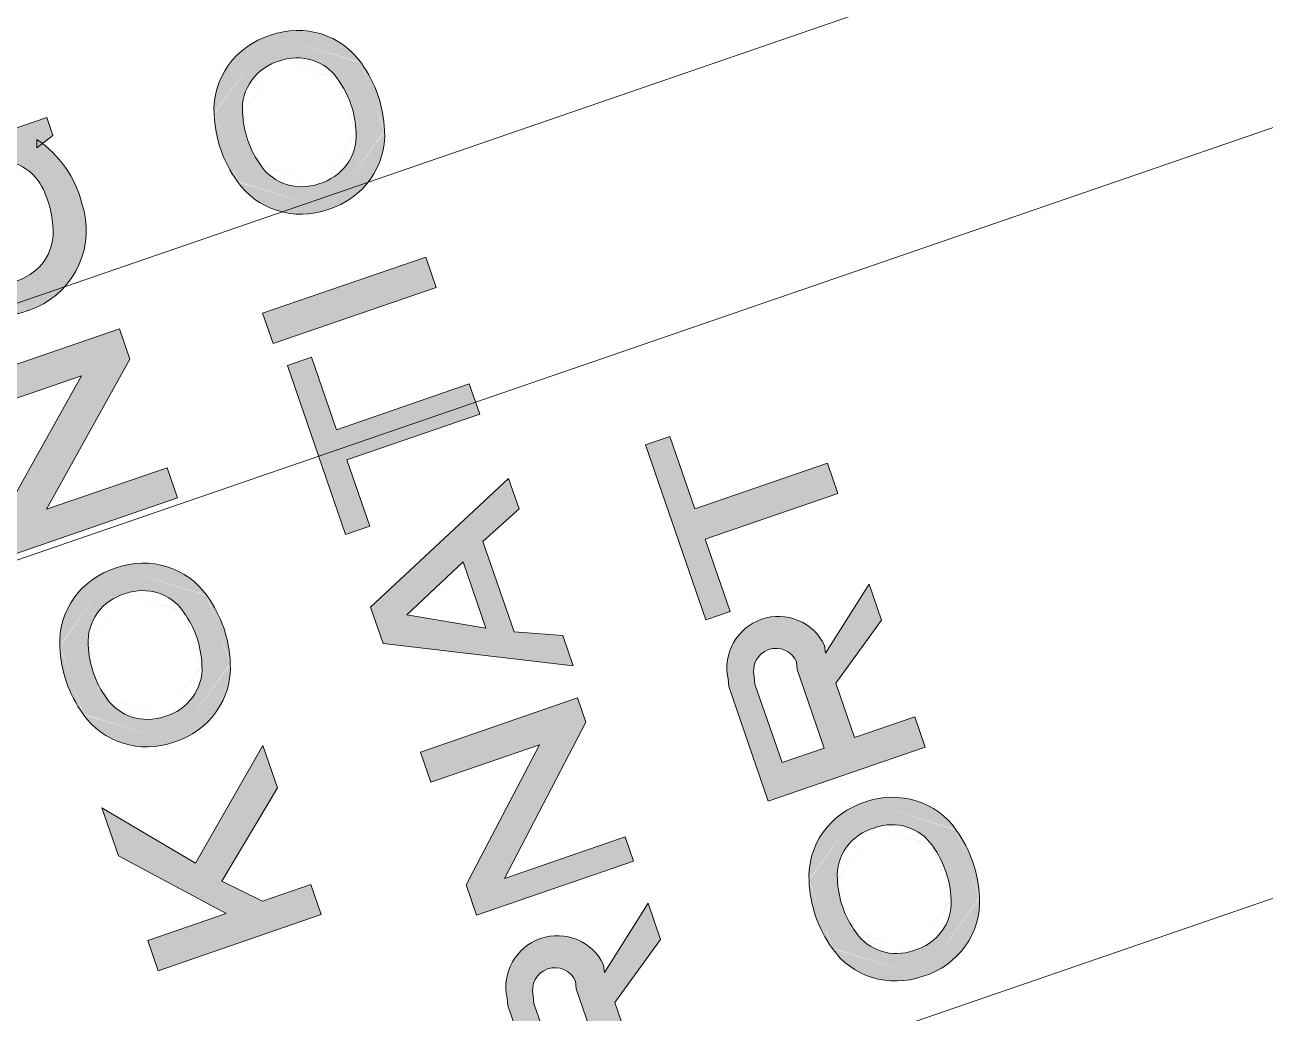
# Model space of a CAD drawing. Extents: x 760773 to 1075934, y 719259 to 1013331.
# Drawn here: x 838236.7 to 838492.1, y 827334.3 to 827537.7 of the extents above; entities that cross this region are included whole.
import ezdxf

# ---------------------------------------------------------------- set-up
doc = ezdxf.new("R2010")
doc.units = 0
doc.header["$MEASUREMENT"] = 0
doc.layers.add('63', color=7, linetype='Continuous')
doc.layers.add('EL THIN', color=2, linetype='Continuous')
doc.layers.add('72471 FF-FUR', color=9, linetype='Continuous', lineweight=30)

# ---------------------------------------------------------------- blocks, each defined once
blk = doc.blocks.new('DGN_COMPLEXSHAPE40')
at = {"layer": '63', "color": 7, "linetype": 'Continuous', "lineweight": 0}
for p, q in [((39.40044200640838, 712.0872312454668), (39.40044200647843, 712.0872312454836)), ((39.41151503377889, 712.0871083703333), (39.41151503312924, 712.0871083704977)), ((39.39226188244967, 712.0854226576608), (39.39226188164124, 712.0854226574603)), ((39.42424721051297, 712.0828069658457), (39.42424721048538, 712.0828069657987)), ((39.39639112767775, 712.0776711243243), (39.39639112886093, 712.077671124664)), ((39.41073134200394, 712.0789348553058), (39.41073134118383, 712.0789348553179)), ((39.4177296120781, 712.0759358841977), (39.41772961245344, 712.0759358839216)), ((39.42938698385571, 712.0736195013276), (39.4177949858089, 712.0736195013276)), ((39.4177949858089, 712.0736195013276), (39.41987995016152, 712.0730750028189)), ((39.43141076418413, 712.0730750031676), (39.42938698385571, 712.0736195013276)), ((39.37598570888333, 712.0610108758393), (39.37601398592135, 712.0610115475317)), ((39.38560243099587, 712.0620222059763), (39.38562283022147, 712.062022495997)), ((39.40427098605304, 712.0562315012055), (39.40427098605304, 712.063959501938)), ((39.40427098605304, 712.063959501938), (39.42938698385571, 712.063959501938)), ((39.42938698385571, 712.063959501938), (39.42938698385571, 712.0369115024263)), ((39.37611747655659, 712.05861770361), (39.3761174765887, 712.0586177033281)), ((39.41972698446608, 712.0562315012055), (39.40427098605304, 712.0562315012055)), ((39.42202627219626, 712.0556870029355), (39.41972698446608, 712.0562315012055)), ((39.39491694634998, 712.0467489399366), (39.39491694659853, 712.046748939799)), ((39.41027683937214, 712.0451263366094), (39.41027683874361, 712.0451263364853)), ((39.4235909848323, 712.0369115024263), (39.42165898617512, 712.0427075014496)), ((39.42165898617512, 712.0427075014496), (39.42401118940592, 712.0418857403017)), ((39.4013221081056, 712.0352805019731), (39.40132210825417, 712.0352805019094)), ((39.42938698385571, 712.0369115024263), (39.4235909848323, 712.0369115024263))]:
    blk.add_line(p, q, dxfattribs=at)
at = {"layer": '63', "color": 7, "linetype": 'Continuous', "lineweight": 0, "flags": 128}
for points in [[(39.39226188164124, 712.0854226574603, -0.0629101649774685), (39.40044200640838, 712.0872312454669)], [(39.40044200647843, 712.0872312454837, -0.06252050866286506), (39.41151503377889, 712.0871083703332)], [(39.41151503312924, 712.0871083704977, -0.1156155998102989), (39.42424721051296, 712.0828069658457)], [(39.42424721048538, 712.0828069657987, -0.178038009035385), (39.43141076418413, 712.0730750031676)], [(39.40132210825417, 712.0352805019095, -0.3879101202552179), (39.37611747655659, 712.05861770361)], [(39.42401118940592, 712.0418857403018, -0.1865733918870573), (39.4013221081056, 712.0352805019731)]]:
    blk.add_lwpolyline(points, format="xyb", dxfattribs=at)
at = {"layer": '63', "color": 7, "linetype": 'Continuous', "lineweight": 0}
for centre, radius, start, end in [((39.40578052680684, 712.0531195238265), 0.02628577377615543, 79.14373888778682, 110.9286194433424), ((39.40767361438385, 712.0621345568983), 0.01707629130635788, 53.92196668557112, 79.6848277966822), ((39.41219013832043, 712.0695336476049), 0.008466073641503768, 24.72728056335475, 49.13231667446582), ((39.40778266278977, 712.0597176112198), 0.01480291228323884, 279.7001666791284, 344.1997277902395), ((39.40569338087554, 712.0752496241978), 0.03046999420609536, 249.2878222419745, 278.6515750197523)]:
    blk.add_arc(centre, radius, start, end, dxfattribs=at)
for centre, major_axis, ratio, start_param, end_param in [((39.39879520628168, 712.0622287141135), (1.482323871104568e-18, 0.02420818593796382), 0.942246167946894, 0.2904910977795234, 1.621096667356005), ((39.40014332141275, 712.0622287141135), (9.787153474799455e-19, 0.01598363459834077), 0.9098121021003439, 0.2609750106157902, 1.583716659877834), ((39.39879520628168, 712.0611797065495), (1.458454576012609e-18, 0.02381837076662498), 0.9576671157103007, 1.577884642182295, 1.678569002145871), ((39.40014332141275, 712.0611797065495), (9.46896375632014e-19, 0.01546399135311961), 0.9403849149324939, 1.516269186636404, 2.773972013987504)]:
    blk.add_ellipse(centre, major_axis=major_axis, ratio=ratio, start_param=start_param, end_param=end_param, dxfattribs=at)
blk = doc.blocks.new('DGN_COMPLEXSHAPE47')
at = {"layer": '63', "color": 7, "linetype": 'Continuous', "lineweight": 0}
for p, q in [((39.11441327096228, 711.8939968609702), (39.11441326998985, 711.893996860847)), ((39.13595727114886, 711.8939968613923), (39.135957271862, 711.8939968609702)), ((39.0974157314114, 711.8707704317694), (39.09740163087421, 711.8707703133397)), ((39.15295481141287, 711.8701019888935), (39.15296891195006, 711.8701021073232)), ((39.11441327179109, 711.8468755592706), (39.11441327096228, 711.8468755596926)), ((39.135957271862, 711.8468755596926), (39.13595727295011, 711.846875559816))]:
    blk.add_line(p, q, dxfattribs=at)
for centre, major_axis, start_param, end_param in [((39.12518527146997, 711.8552010769938), (2.473387998376917e-18, 0.04039349141481423), 6.000989953260262, 6.565380709580277), ((39.12021097249291, 711.8709607141136), (1.458454576012609e-18, 0.02381837076662498), 0.2569924116695805, 1.578790274138607), ((39.13015957033137, 711.8709607141136), (1.458454576012609e-18, -0.02381837076662498), 1.534735448861656, 2.884600241920213), ((39.12021097249291, 711.8699117065494), (1.458454576012609e-18, 0.02381837076662498), 1.534735448861656, 2.884600241920213), ((39.13015957033137, 711.8699117065494), (1.458454576012609e-18, -0.02381837076662498), 0.2569924116695805, 1.578790274138607), ((39.12518527146997, 711.8856713436692), (2.473387998376917e-18, 0.04039349141481423), 2.85939729967047, 3.423788055990484)]:
    blk.add_ellipse(centre, major_axis=major_axis, ratio=0.9576671157103007, start_param=start_param, end_param=end_param, dxfattribs=at)
blk = doc.blocks.new('DGN_COMPLEXSHAPE48')
at = {"layer": '63', "color": 7, "linetype": 'Continuous', "lineweight": 0}
for p, q in [((39.11650431115199, 711.8856440760385), (39.11650525033026, 711.8856403549082)), ((39.13363908404997, 711.8857096936131), (39.13363775532279, 711.8857049001131)), ((39.10570144195357, 711.8709274965905), (39.10566890324972, 711.8709274223378)), ((39.14466910087071, 711.8699449240723), (39.14470163957456, 711.8699449983252)), ((39.11671560966847, 711.8551675205189), (39.11651476383864, 711.8552254718539)), ((39.13385577898564, 711.8552254718539), (39.13365493468775, 711.8551675209477))]:
    blk.add_line(p, q, dxfattribs=at)
for centre, major_axis, ratio, start_param, end_param in [((39.12021097249291, 711.8709607141136), (9.298085452043052e-19, 0.01518492590437788), 0.9576671157103014, 0.2577356795240879, 1.57298875122361), ((39.12518527146997, 711.8552010769938), (1.944741967568614e-18, 0.03176004655256714), 0.9576671157103008, 6.001532459769423, 6.57258925876059), ((39.13015957033137, 711.8709607141136), (9.298085452043052e-19, -0.01518492590437788), 0.9576671157103014, 1.503851702303512, 2.900071082816731), ((39.12021097249291, 711.8699117065494), (9.298085452043052e-19, 0.01518492590437788), 0.9576671157103014, 1.503851702303512, 2.884600241920213), ((39.13015957033137, 711.8699117065494), (9.298085452043052e-19, -0.01518492590437788), 0.9576671157103014, 0.2569924116695805, 1.57298875122361), ((39.12518527146997, 711.8856713436692), (1.944741967568614e-18, 0.03176004655256714), 0.9576671157103008, 2.85939729967047, 3.423788055990484)]:
    blk.add_ellipse(centre, major_axis=major_axis, ratio=ratio, start_param=start_param, end_param=end_param, dxfattribs=at)
blk = doc.blocks.new('AnonymousCell45')
at = {"layer": '63', "color": 7, "linetype": 'Continuous', "lineweight": 0}
for name in ['DGN_COMPLEXSHAPE47', 'DGN_COMPLEXSHAPE48']:
    blk.add_blockref(name, (-39.1222, -711.8708), dxfattribs=at)
blk = doc.blocks.new('AnonymousCell47')
at = {"layer": '63', "color": 7, "linetype": 'Continuous', "lineweight": 0, "flags": 128}
for points in [[(-0.02508101443525845, 0.02507550279244697), (0.01162698446607635, 0.02507550279244697), (0.01388676931092192, 0.02453100284560605, -0.8868533984403076), (0.01388676856127091, -0.006380997206974826), (0.01162698446607635, -0.005836497085397241), (0.02708298593096004, -0.02515649891654448), (0.01549098483229727, -0.02515649891654448), (0.001966985076450101, -0.005836497085397241), (-0.0154210150456251, -0.005836497085397241), (-0.0154210150456251, -0.02515649891654448), (-0.02508101443525845, -0.02515649891654448), (-0.02508101443525845, 0.02507550279244697)], [(-0.0154210150456251, 0.01734750206003355), (0.009694985808891943, 0.01734750206003355), (0.01195476917924054, 0.01680300287750924, -0.9252707457189693), (0.01195476884300462, 0.003279002854128521), (0.009694985808891943, 0.003823502304157955), (-0.0154210150456251, 0.003823502304157955), (-0.0154210150456251, 0.01734750206003355)]]:
    blk.add_lwpolyline(points, format="xyb", dxfattribs=at)
blk = doc.blocks.new('AnonymousCell48')
at = {"layer": '63', "color": 7, "linetype": 'Continuous', "lineweight": 0, "flags": 128}
for points in [[(-0.02512901394695888, 0.02510750144961094), (0.01157898495438303, 0.02510750144961094), (0.01383876931144101, 0.02456300284563895, -0.8868533984403076), (0.01383876856179, -0.006348997206828244), (0.01157898495438303, -0.005804498428233273), (0.02703498641926672, -0.02512449720745735), (0.01544298532060395, -0.02512449720745735), (0.001918985564749676, -0.005804498428233273), (-0.01546901455732552, -0.005804498428233273), (-0.01546901455732552, -0.02512449720745735), (-0.02512901394695888, -0.02512449720745735), (-0.02512901394695888, 0.02510750144961094)], [(-0.01546901455732552, 0.01737950071719752), (0.009646986297191518, 0.01737950071719752), (0.01190676917975964, 0.01683500287754214, -0.9252707457189693), (0.01190676884352371, 0.003311002854047729), (0.009646986297191518, 0.003855500961435609), (-0.01546901455732552, 0.003855500961435609), (-0.01546901455732552, 0.01737950071719752)]]:
    blk.add_lwpolyline(points, format="xyb", dxfattribs=at)
blk = doc.blocks.new('AnonymousCell50')
at = {"layer": '63', "color": 7, "linetype": 'Continuous', "lineweight": 0, "flags": 128}
for points in [[(0.007738984344001665, 0.02707550279239967), (-0.003853013702808994, 0.02707550279239967), (-0.02896901455733314, -0.02508849757384723), (-0.01930901516769978, -0.02508849757384723), (-0.01351301614429445, -0.01156449781797164), (0.01546698507645061, -0.01156449781797164), (0.02126298409985594, -0.02508849757384723), (0.0309229865413343, -0.02508849757384723), (0.007738984344001665, 0.02707550279239967)], [(0.01160298471022259, -0.003836497085444535), (0.001942985320596335, 0.01741550340284448), (-0.009649015778073533, -0.003836497085444535), (0.01160298471022259, -0.003836497085444535)]]:
    blk.add_lwpolyline(points, dxfattribs=at)
blk = doc.blocks.new('AnonymousCell52')
at = {"layer": '63', "color": 7, "linetype": 'Continuous', "lineweight": 0, "flags": 128}
for points in [[(0.01196276906228633, -0.006348997121108368, 0.9999999999999999), (0.01196276906228633, 0.0245630028788355), (0.009702984710223461, 0.02510750144961094), (-0.02507301553391983, 0.02510750144961094), (-0.02507301553391983, -0.02512449720745735), (-0.01541301614428647, -0.02512449720745735), (-0.01541301614428647, -0.005804498428233273), (0.007770986053039053, -0.005804498428233273), (0.01196276906228633, -0.006348997121108368)], [(-0.01541301614428647, 0.01737950071719752), (0.009702984710223461, 0.01737950071719752), (0.01129352145731133, 0.01683500287890638, -0.9999999999999999), (0.01129300676262091, 0.003311002878831459), (0.009702984710223461, 0.003855500961435609), (-0.01541301614428647, 0.003855500961435609), (-0.01541301614428647, 0.01737950071719752)]]:
    blk.add_lwpolyline(points, format="xyb", dxfattribs=at)
blk = doc.blocks.new('DGN_COMPLEXSHAPE49')
at = {"layer": '63', "color": 7, "linetype": 'Continuous', "lineweight": 0}
for p, q in [((39.39235346897536, 711.9886648609702), (39.39235346800292, 711.9886648608468)), ((39.41389746916194, 711.9886648613922), (39.41389746987593, 711.9886648609702)), ((39.37535592942448, 711.9654384317696), (39.37534182888729, 711.9654383133396)), ((39.43089500942681, 711.9647699888935), (39.430909109964, 711.9647701073234)), ((39.39235346980417, 711.9415435592708), (39.39235346897536, 711.9415435596928)), ((39.41389746987593, 711.9415435596928), (39.41389747096319, 711.9415435598162))]:
    blk.add_line(p, q, dxfattribs=at)
for centre, major_axis, start_param, end_param in [((39.40312546948305, 711.9498690769938), (2.473387998376917e-18, 0.04039349141481423), 6.000989953260262, 6.565380709580277), ((39.39815117050598, 711.9656287141136), (1.458454576012609e-18, 0.02381837076662498), 0.2569924116695805, 1.578790274138607), ((39.4080997683453, 711.9656287141136), (1.458454576012609e-18, -0.02381837076662498), 1.534735448861656, 2.884600241920213), ((39.39815117050598, 711.9645797065494), (1.458454576012609e-18, 0.02381837076662498), 1.534735448861656, 2.884600241920213), ((39.4080997683453, 711.9645797065494), (1.458454576012609e-18, -0.02381837076662498), 0.2569924116695805, 1.578790274138607), ((39.40312546948305, 711.9803393436692), (2.473387998376917e-18, 0.04039349141481423), 2.85939729967047, 3.423788055990484)]:
    blk.add_ellipse(centre, major_axis=major_axis, ratio=0.9576671157103007, start_param=start_param, end_param=end_param, dxfattribs=at)
blk = doc.blocks.new('DGN_COMPLEXSHAPE50')
at = {"layer": '63', "color": 7, "linetype": 'Continuous', "lineweight": 0}
for p, q in [((39.39444450916506, 711.9803120760384), (39.39444544834333, 711.9803083549081)), ((39.41157928206305, 711.9803776936129), (39.41157795333672, 711.980372900113)), ((39.38364163996665, 711.9655954965907), (39.38360910126279, 711.9655954223377)), ((39.42260929888464, 711.9646129240724), (39.42264183758849, 711.9646129983253)), ((39.39465580768154, 711.9498355205191), (39.39445496185171, 711.9498934718541)), ((39.41179597699957, 711.9498934718541), (39.41159513270082, 711.9498355209479))]:
    blk.add_line(p, q, dxfattribs=at)
for centre, major_axis, ratio, start_param, end_param in [((39.40312546948305, 711.9498690769938), (1.944741967568614e-18, 0.03176004655256714), 0.9576671157103008, 6.001532459769423, 6.57258925876059), ((39.39815117050598, 711.9656287141136), (9.298085452043052e-19, 0.01518492590437788), 0.9576671157103014, 0.2577356795240879, 1.57298875122361), ((39.4080997683453, 711.9656287141136), (9.298085452043052e-19, -0.01518492590437788), 0.9576671157103014, 1.503851702303512, 2.900071082816731), ((39.39815117050598, 711.9645797065494), (9.298085452043052e-19, 0.01518492590437788), 0.9576671157103014, 1.503851702303512, 2.884600241920213), ((39.4080997683453, 711.9645797065494), (9.298085452043052e-19, -0.01518492590437788), 0.9576671157103014, 0.2569924116695805, 1.57298875122361), ((39.40312546948305, 711.9803393436692), (1.944741967568614e-18, 0.03176004655256714), 0.9576671157103008, 2.85939729967047, 3.423788055990484)]:
    blk.add_ellipse(centre, major_axis=major_axis, ratio=ratio, start_param=start_param, end_param=end_param, dxfattribs=at)
blk = doc.blocks.new('DGN_COMPLEXSHAPE51')
at = {"layer": '63', "color": 7, "linetype": 'Continuous', "lineweight": 0}
for p, q in [((39.11441327096228, 711.8939968609702), (39.11441326998985, 711.893996860847)), ((39.13595727114886, 711.8939968613923), (39.135957271862, 711.8939968609702)), ((39.0974157314114, 711.8707704317694), (39.09740163087421, 711.8707703133397)), ((39.15295481141287, 711.8701019888935), (39.15296891195006, 711.8701021073232)), ((39.11441327179109, 711.8468755592706), (39.11441327096228, 711.8468755596926)), ((39.135957271862, 711.8468755596926), (39.13595727295011, 711.846875559816))]:
    blk.add_line(p, q, dxfattribs=at)
for centre, major_axis, start_param, end_param in [((39.12518527146997, 711.8552010769938), (2.473387998376917e-18, 0.04039349141481423), 6.000989953260262, 6.565380709580277), ((39.12021097249291, 711.8709607141136), (1.458454576012609e-18, 0.02381837076662498), 0.2569924116695805, 1.578790274138607), ((39.13015957033137, 711.8709607141136), (1.458454576012609e-18, -0.02381837076662498), 1.534735448861656, 2.884600241920213), ((39.12021097249291, 711.8699117065494), (1.458454576012609e-18, 0.02381837076662498), 1.534735448861656, 2.884600241920213), ((39.13015957033137, 711.8699117065494), (1.458454576012609e-18, -0.02381837076662498), 0.2569924116695805, 1.578790274138607), ((39.12518527146997, 711.8856713436692), (2.473387998376917e-18, 0.04039349141481423), 2.85939729967047, 3.423788055990484)]:
    blk.add_ellipse(centre, major_axis=major_axis, ratio=0.9576671157103007, start_param=start_param, end_param=end_param, dxfattribs=at)
blk = doc.blocks.new('DGN_COMPLEXSHAPE52')
at = {"layer": '63', "color": 7, "linetype": 'Continuous', "lineweight": 0}
for p, q in [((39.11650431115199, 711.8856440760385), (39.11650525033026, 711.8856403549082)), ((39.13363908404997, 711.8857096936131), (39.13363775532279, 711.8857049001131)), ((39.10570144195357, 711.8709274965905), (39.10566890324972, 711.8709274223378)), ((39.14466910087071, 711.8699449240723), (39.14470163957456, 711.8699449983252)), ((39.11671560966847, 711.8551675205189), (39.11651476383864, 711.8552254718539)), ((39.13385577898564, 711.8552254718539), (39.13365493468775, 711.8551675209477))]:
    blk.add_line(p, q, dxfattribs=at)
for centre, major_axis, ratio, start_param, end_param in [((39.12021097249291, 711.8709607141136), (9.298085452043052e-19, 0.01518492590437788), 0.9576671157103014, 0.2577356795240879, 1.57298875122361), ((39.12518527146997, 711.8552010769938), (1.944741967568614e-18, 0.03176004655256714), 0.9576671157103008, 6.001532459769423, 6.57258925876059), ((39.13015957033137, 711.8709607141136), (9.298085452043052e-19, -0.01518492590437788), 0.9576671157103014, 1.503851702303512, 2.900071082816731), ((39.12021097249291, 711.8699117065494), (9.298085452043052e-19, 0.01518492590437788), 0.9576671157103014, 1.503851702303512, 2.884600241920213), ((39.13015957033137, 711.8699117065494), (9.298085452043052e-19, -0.01518492590437788), 0.9576671157103014, 0.2569924116695805, 1.57298875122361), ((39.12518527146997, 711.8856713436692), (1.944741967568614e-18, 0.03176004655256714), 0.9576671157103008, 2.85939729967047, 3.423788055990484)]:
    blk.add_ellipse(centre, major_axis=major_axis, ratio=ratio, start_param=start_param, end_param=end_param, dxfattribs=at)
blk = doc.blocks.new('DGN_COMPLEXSHAPE53')
at = {"layer": '63', "color": 7, "linetype": 'Continuous', "lineweight": 0}
for p, q in [((39.2551814689757, 712.0852648609701), (39.25518146800326, 712.0852648608469)), ((39.27672546916228, 712.0852648613921), (39.27672546987542, 712.0852648609701)), ((39.23818392942482, 712.0620384317696), (39.23816982888763, 712.0620383133397)), ((39.29372300942629, 712.0613699888935), (39.29373710996349, 712.0613701073233)), ((39.25518146980451, 712.0381435592709), (39.2551814689757, 712.0381435596928)), ((39.27672546987542, 712.0381435596928), (39.27672547096353, 712.0381435598161))]:
    blk.add_line(p, q, dxfattribs=at)
for centre, major_axis, start_param, end_param in [((39.26595346948339, 712.0464690769937), (2.473387998376917e-18, 0.04039349141481423), 6.000989953260262, 6.565380709580277), ((39.26097917050632, 712.0622287141135), (1.458454576012609e-18, 0.02381837076662498), 0.2569924116695805, 1.578790274138607), ((39.2709277683448, 712.0622287141135), (1.458454576012609e-18, -0.02381837076662498), 1.534735448861656, 2.884600241920213), ((39.26097917050632, 712.0611797065495), (1.458454576012609e-18, 0.02381837076662498), 1.534735448861656, 2.884600241920213), ((39.2709277683448, 712.0611797065495), (1.458454576012609e-18, -0.02381837076662498), 0.2569924116695805, 1.578790274138607), ((39.26595346948339, 712.0769393436693), (2.473387998376917e-18, 0.04039349141481423), 2.85939729967047, 3.423788055990484)]:
    blk.add_ellipse(centre, major_axis=major_axis, ratio=0.9576671157103007, start_param=start_param, end_param=end_param, dxfattribs=at)
blk = doc.blocks.new('DGN_COMPLEXSHAPE54')
at = {"layer": '63', "color": 7, "linetype": 'Continuous', "lineweight": 0}
for p, q in [((39.2572725091654, 712.0769120760384), (39.25727344834367, 712.076908354908)), ((39.27440728206339, 712.0769776936129), (39.27440595333621, 712.076972900113)), ((39.24646963996699, 712.0621954965907), (39.24643710126313, 712.0621954223377)), ((39.28543729888413, 712.0612129240724), (39.28546983758798, 712.0612129983253)), ((39.25748380768189, 712.046435520519), (39.25728296185206, 712.0464934718541)), ((39.27462397699907, 712.0464934718541), (39.27442313270116, 712.0464355209479))]:
    blk.add_line(p, q, dxfattribs=at)
for centre, major_axis, ratio, start_param, end_param in [((39.26097917050632, 712.0622287141135), (9.298085452043052e-19, 0.01518492590437788), 0.9576671157103014, 0.2577356795240879, 1.57298875122361), ((39.26595346948339, 712.0464690769937), (1.944741967568614e-18, 0.03176004655256714), 0.9576671157103008, 6.001532459769423, 6.57258925876059), ((39.2709277683448, 712.0622287141135), (9.298085452043052e-19, -0.01518492590437788), 0.9576671157103014, 1.503851702303512, 2.900071082816731), ((39.26097917050632, 712.0611797065495), (9.298085452043052e-19, 0.01518492590437788), 0.9576671157103014, 1.503851702303512, 2.884600241920213), ((39.2709277683448, 712.0611797065495), (9.298085452043052e-19, -0.01518492590437788), 0.9576671157103014, 0.2569924116695805, 1.57298875122361), ((39.26595346948339, 712.0769393436693), (1.944741967568614e-18, 0.03176004655256714), 0.9576671157103008, 2.85939729967047, 3.423788055990484)]:
    blk.add_ellipse(centre, major_axis=major_axis, ratio=ratio, start_param=start_param, end_param=end_param, dxfattribs=at)
blk = doc.blocks.new('A$C0F23593D')
h = blk.add_hatch(color=7)
edge = h.paths.add_edge_path()
edge.add_line((2.78200932382606, -19.24319860112155), (2.782009323862439, -19.93697978039165))
edge.add_line((2.78200932382606, -19.93697978061391), (2.771718274860177, -19.97968971421585))
edge.add_arc((2.47959987516515, -19.9445290681324), 0.2942268349871642, -173.13665000078436, -6.863352778562103, ccw=False)
edge.add_line((2.187481473898515, -19.9796896999469), (2.197772526218614, -19.93697978055206))
edge.add_line((2.197772526182234, -19.9369797804975), (1.832624491544266, -20.22909820822076))
edge.add_line((1.83262449176982, -20.2290982081322), (1.832624491813476, -20.01000938735808))
edge.add_line((1.832624491304159, -20.01000938733341), (2.197772525891196, -19.75440579197232))
edge.add_line((2.197772526415065, -19.75440579204587), (2.197772526451445, -19.42577258974779))
edge.add_line((2.197772526182234, -19.42577258974779), (1.832624491595197, -19.42577258980884))
edge.add_line((1.832624491304159, -19.42577258974779), (1.832624491304159, -19.24319860133585))
edge.add_line((1.83262449176982, -19.24319860135438), (2.782009324066166, -19.24319860137098))
edge = h.paths.add_edge_path()
edge.add_line((2.635950109921396, -19.42577258968959), (2.6359501099505, -19.90046500591177))
edge.add_line((2.635950109921396, -19.90046500595054), (2.625659075369185, -19.94317491164111))
edge.add_arc((2.497857275418937, -19.93323870201129), 0.1281874734039893, -175.55436948024033, -4.445633369129212, ccw=False)
edge.add_line((2.370055474806577, -19.94317490514368), (2.380346514451958, -19.90046500576193))
edge.add_line((2.380346514517441, -19.90046500595054), (2.380346514488338, -19.42577258972835))
edge.add_line((2.380346514517441, -19.425772589806), (2.635950109928672, -19.42577258984375))
h = blk.add_hatch(color=7)
edge = h.paths.add_edge_path()
edge.add_line((0.481783481547609, -19.32251709775301), (0.4817812432447681, -19.32225059764028))
edge.add_ellipse((0.4853798176627606, -19.75334715412464), major_axis=(-0.4501672074892087, 1.500682428953707e-12), ratio=0.9576671157103007, start_angle=194.7245805555556, end_angle=270.4580194444444, ccw=False)
edge.add_line((0.9207629933953285, -19.64377059519757), (0.9207629911106778, -19.64377057680406))
edge.add_ellipse((0.187522676307708, -19.84736140479799), major_axis=(-0.7634369877399828, 2.545044445286634e-12), ratio=0.9576671157103008, start_angle=523.8313972222222, end_angle=556.1686055555556, ccw=False)
edge.add_line((0.9207630013115704, -20.05095219862415), (0.9207629933371209, -20.05095221213048))
edge.add_ellipse((0.4853798178955913, -19.94137565343408), major_axis=(0.4501672074892086, -1.500632450353853e-12), ratio=0.9576671157103007, start_angle=267.9338638888889, end_angle=345.2754194444444, ccw=False)
edge.add_line((0.4691499110776931, -20.3722057097475), (0.469152149380534, -20.37247220986023))
edge.add_ellipse((0.4655535747297108, -19.94137565325946), major_axis=(0.4501672074892086, -1.500632450353853e-12), ratio=0.9576671157103007, start_angle=194.7245805555556, end_angle=270.4580194444444, ccw=False)
edge.add_line((0.03017039922997355, -20.05095221224474), (0.03017040149279637, -20.05095223284695))
edge.add_ellipse((0.763410716317594, -19.84736140491441), major_axis=(-0.7634369877399828, 2.545044445286634e-12), ratio=0.9576671157103008, start_angle=343.8313972222222, end_angle=376.1686055555556, ccw=False)
edge.add_line((0.03017039131373167, -19.64377061103005), (0.03017039931000909, -19.643770595315))
edge.add_ellipse((0.4655535749625415, -19.75334715418285), major_axis=(-0.4501672074892087, 1.500682428953707e-12), ratio=0.9576671157103007, start_angle=267.9338638888889, end_angle=345.2754194444444, ccw=False)
edge = h.paths.add_edge_path()
edge.add_line((0.7628953580278903, -19.68329125491437), (0.7628250286579714, -19.68330900537728))
edge.add_ellipse((0.187522676307708, -19.84736140479799), major_axis=(-0.6002648798435141, 2.001049705338129e-12), ratio=0.9576671157103007, start_angle=523.8624805555555, end_angle=556.581625, ccw=False)
edge.add_line((0.764135530218482, -20.00713846250437), (0.7640449330574484, -20.00711334956668))
edge.add_ellipse((0.4853798178955913, -19.94137565343408), major_axis=(0.2869950995927397, -9.566822739861547e-13), ratio=0.9576671157103015, start_angle=266.1643555555556, end_angle=346.16183333333333, ccw=False)
edge.add_line((0.4661813862621784, -20.2156057805405), (0.4661827896270552, -20.21622076205881))
edge.add_ellipse((0.4655535747297108, -19.94137565325946), major_axis=(0.2869950995927397, -9.566822739861547e-13), ratio=0.9576671157103015, start_angle=194.7245805555555, end_angle=270.12561666666664, ccw=False)
edge.add_line((0.1879837391898036, -20.01123399694916), (0.1868884670839179, -20.00743803974183))
edge.add_ellipse((0.763410716317594, -19.84736140491441), major_axis=(-0.6002648798435141, 2.001049705338129e-12), ratio=0.9576671157103007, start_angle=343.8313972222222, end_angle=376.1686055555556, ccw=False)
edge.add_line((0.1868884586729109, -19.68728479690617), (0.187983738942421, -19.6834888107453))
edge.add_ellipse((0.4655535749625415, -19.75334715418285), major_axis=(-0.2869950995927397, 9.56698205414531e-13), ratio=0.9576671157103015, start_angle=266.1643555555555, end_angle=345.2754194444444, ccw=False)
edge.add_line((0.4847520068287849, -19.4791170269018), (0.4847506034639082, -19.47850204538349))
edge.add_ellipse((0.4853798176627606, -19.75334715412464), major_axis=(-0.2869950995927397, 9.56698205414531e-13), ratio=0.9576671157103015, start_angle=194.7671666666666, end_angle=270.12561666666664, ccw=False)
h = blk.add_hatch(color=7)
edge = h.paths.add_edge_path()
edge.add_line((0.9927840987220407, -20.55773141043028), (0.9927840987584204, -21.25151258970038))
edge.add_line((0.9927840982563794, -21.25151258968981), (0.9824930746399332, -21.29422251404321))
edge.add_arc((0.6903746754396707, -21.25906186818611), 0.2942268349871643, -173.13665000078436, -6.863352778562103, ccw=False)
edge.add_line((0.3982562737073749, -21.29422250000061), (0.4085473005688982, -21.25151258981634))
edge.add_line((0.4085473008453846, -21.25151258980623), (0.04339932397124358, -21.54363101747333))
edge.add_line((0.0433993237093091, -21.54363101744093), (0.04339932375296485, -21.32454219666681))
edge.add_line((0.0433993237093091, -21.32454219658393), (0.4085473006780376, -21.06893860120692))
edge.add_line((0.4085473008453846, -21.06893860141281), (0.4085473008817644, -20.74030539911473))
edge.add_line((0.4085473008453846, -20.74030539882369), (0.04339932391303591, -20.74030539879061))
edge.add_line((0.0433993237093091, -20.74030539899832), (0.0433993237093091, -20.55773141058637))
edge.add_line((0.0433993237093091, -20.55773141037207), (0.9927840983873466, -20.55773141037264))
edge = h.paths.add_edge_path()
edge.add_line((0.8467248845845461, -20.74030539894011), (0.8467248846136499, -21.21499781516229))
edge.add_line((0.8467248845845461, -21.21499781508464), (0.8364338753817719, -21.25770771152679))
edge.add_arc((0.7086320756934583, -21.24777150206501), 0.1281874734039893, -175.55436948024033, -4.445633369129212, ccw=False)
edge.add_line((0.5808302750810981, -21.25770770519739), (0.5911212892679032, -21.21499781502621))
edge.add_line((0.5911212894134223, -21.21499781502644), (0.5911212893843185, -20.74030539880425))
edge.add_line((0.5911212891805917, -20.74030539905652), (0.846724884591822, -20.74030539909427))
h = blk.add_hatch(color=7)
h.paths.add_polyline_path([(2.78200932405889, -22.34695657814154), (2.78200932405889, -22.12786781508476), (1.796109716873616, -21.65317539905664), (1.796109716873616, -21.83574938745005), (2.051713312510401, -21.94529376906576), (2.051713312510401, -22.49301579192979), (1.796109716873616, -22.60256017372012), (1.796109716873616, -22.78513421985554)])
h.paths.add_polyline_path([(2.197772525949404, -22.41998618497746), (2.599435335490853, -22.23741219658405), (2.197772526182234, -22.01832337595988)])
h = blk.add_hatch(color=7)
edge = h.paths.add_edge_path()
edge.add_line((4.096748681738973, -21.98303604021203), (4.096746443436132, -21.9827695400993))
edge.add_ellipse((4.100345017854124, -22.41386609670008), major_axis=(-0.4501672074892087, 1.500682428953707e-12), ratio=0.9576671157103007, start_angle=194.7245805555556, end_angle=270.4580194444444, ccw=False)
edge.add_line((4.535728193353862, -22.304289537773), (4.535728191069211, -22.30428951937949))
edge.add_ellipse((3.802487876266241, -22.50788034737343), major_axis=(-0.7634369877399828, 2.545044445286634e-12), ratio=0.9576671157103008, start_angle=523.8313972222222, end_angle=556.1686055555556, ccw=False)
edge.add_line((4.535728201270103, -22.711471141316), (4.535728193295654, -22.71147115482233))
edge.add_ellipse((4.100345017621294, -22.6018945958931), major_axis=(0.4501672074892086, -1.500632450353853e-12), ratio=0.9576671157103007, start_angle=267.9338638888889, end_angle=345.2754194444444, ccw=False)
edge.add_line((4.084115111269057, -23.03272465209011), (4.084117349571898, -23.03299115220284))
edge.add_ellipse((4.080518774688244, -22.60189459571848), major_axis=(0.4501672074892086, -1.500632450353853e-12), ratio=0.9576671157103007, start_angle=194.7245805555556, end_angle=270.4580194444444, ccw=False)
edge.add_line((3.645135599188507, -22.71147115470376), (3.645135601451329, -22.71147117530597))
edge.add_ellipse((4.378375916276127, -22.50788034737343), major_axis=(-0.7634369877399828, 2.545044445286634e-12), ratio=0.9576671157103008, start_angle=343.8313972222222, end_angle=376.1686055555556, ccw=False)
edge.add_line((3.645135591505095, -22.30428955331445), (3.645135599501373, -22.3042895375994))
edge.add_ellipse((4.080518774688244, -22.41386609670008), major_axis=(-0.4501672074892087, 1.500682428953707e-12), ratio=0.9576671157103007, start_angle=267.9338638888889, end_angle=345.2754194444444, ccw=False)
edge = h.paths.add_edge_path()
edge.add_line((4.377860558219254, -22.34381019731518), (4.377790228849335, -22.3438279477781))
edge.add_ellipse((3.802487876266241, -22.50788034737343), major_axis=(-0.6002648798435141, 2.001049705338129e-12), ratio=0.9576671157103007, start_angle=523.8624805555555, end_angle=556.581625, ccw=False)
edge.add_line((4.379100730177015, -22.66765740519622), (4.379010133015981, -22.66763229225853))
edge.add_ellipse((4.100345017621294, -22.6018945958931), major_axis=(0.2869950995927397, -9.566822739861547e-13), ratio=0.9576671157103015, start_angle=266.1643555555556, end_angle=346.16183333333333, ccw=False)
edge.add_line((4.081146585987881, -22.87612472299952), (4.081147989352758, -22.87673970451783))
edge.add_ellipse((4.080518774688244, -22.60189459571848), major_axis=(0.2869950995927397, -9.566822739861547e-13), ratio=0.9576671157103015, start_angle=194.7245805555555, end_angle=270.12561666666664, ccw=False)
edge.add_line((3.802948939148337, -22.67175293952459), (3.801853667042451, -22.66795698231726))
edge.add_ellipse((4.378375916276127, -22.50788034737343), major_axis=(-0.6002648798435141, 2.001049705338129e-12), ratio=0.9576671157103007, start_angle=343.8313972222222, end_angle=376.1686055555556, ccw=False)
edge.add_line((3.801853658631444, -22.34780373907415), (3.802948938900954, -22.34400775291329))
edge.add_ellipse((4.080518774688244, -22.41386609670008), major_axis=(-0.2869950995927397, 9.56698205414531e-13), ratio=0.9576671157103015, start_angle=266.1643555555555, end_angle=345.2754194444444, ccw=False)
edge.add_line((4.099717206554487, -22.13963596959366), (4.099715803189611, -22.13902098807534))
edge.add_ellipse((4.100345017854124, -22.41386609670008), major_axis=(-0.2869950995927397, 9.56698205414531e-13), ratio=0.9576671157103015, start_angle=194.7671666666666, end_angle=270.12561666666664, ccw=False)
h = blk.add_hatch(color=7)
edge = h.paths.add_edge_path()
edge.add_line((2.271008681505919, -24.57558684016112), (2.271006443203078, -24.57532034004839))
edge.add_ellipse((2.27460501762107, -25.00641689653276), major_axis=(-0.4501672074892087, 1.500682428953707e-12), ratio=0.9576671157103007, start_angle=194.7245805555556, end_angle=270.4580194444444, ccw=False)
edge.add_line((2.709988193586469, -24.8968403377221), (2.709988191301818, -24.89684031932859))
edge.add_ellipse((1.976747876266018, -25.1004311471479), major_axis=(-0.7634369877399828, 2.545044445286634e-12), ratio=0.9576671157103008, start_angle=523.8313972222222, end_angle=556.1686055555556, ccw=False)
edge.add_line((2.709988201502711, -25.30402194120688), (2.709988193528261, -25.30402195471322))
edge.add_ellipse((2.274605017853901, -25.19444539584219), major_axis=(0.4501672074892086, -1.500632450353853e-12), ratio=0.9576671157103007, start_angle=267.9338638888889, end_angle=345.2754194444444, ccw=False)
edge.add_line((2.258375111036003, -25.62527545233024), (2.258377349338843, -25.62554195244297))
edge.add_ellipse((2.254778774920851, -25.19444539578399), major_axis=(0.4501672074892086, -1.500632450353853e-12), ratio=0.9576671157103007, start_angle=194.7245805555556, end_angle=270.4580194444444, ccw=False)
edge.add_line((1.819395599421114, -25.30402195476927), (1.819395601720316, -25.30402197526143))
edge.add_ellipse((2.552635916508734, -25.10043114732252), major_axis=(-0.7634369877399828, 2.545044445286634e-12), ratio=0.9576671157103008, start_angle=343.8313972222222, end_angle=376.1686055555556, ccw=False)
edge.add_line((1.819395591272041, -24.89684035343817), (1.819395599268319, -24.89684033772312))
edge.add_ellipse((2.254778774920851, -25.00641689653276), major_axis=(-0.4501672074892087, 1.500682428953707e-12), ratio=0.9576671157103007, start_angle=267.9338638888889, end_angle=345.2754194444444, ccw=False)
edge = h.paths.add_edge_path()
edge.add_line((2.5521205579862, -24.9363609974971), (2.552050228616281, -24.93637874796002))
edge.add_ellipse((1.976747876266018, -25.1004311471479), major_axis=(-0.6002648798435141, 2.001049705338129e-12), ratio=0.9576671157103007, start_angle=523.8624805555555, end_angle=556.581625, ccw=False)
edge.add_line((2.553360730409622, -25.2602082049707), (2.553270133248589, -25.260183092033))
edge.add_ellipse((2.274605017853901, -25.19444539584219), major_axis=(0.2869950995927397, -9.566822739861547e-13), ratio=0.9576671157103015, start_angle=266.1643555555556, end_angle=346.16183333333333, ccw=False)
edge.add_line((2.255406586220488, -25.46867552294862), (2.255407989585365, -25.46929050446693))
edge.add_ellipse((2.254778774920851, -25.19444539578399), major_axis=(0.2869950995927397, -9.566822739861547e-13), ratio=0.9576671157103015, start_angle=194.7245805555555, end_angle=270.12561666666664, ccw=False)
edge.add_line((1.977208939380944, -25.26430373935727), (1.976113667275058, -25.26050778214994))
edge.add_ellipse((2.552635916508734, -25.10043114732252), major_axis=(-0.6002648798435141, 2.001049705338129e-12), ratio=0.9576671157103007, start_angle=343.8313972222222, end_angle=376.1686055555556, ccw=False)
edge.add_line((1.976113658864051, -24.94035453925608), (1.977208939133561, -24.93655855309521))
edge.add_ellipse((2.254778774920851, -25.00641689653276), major_axis=(-0.2869950995927397, 9.56698205414531e-13), ratio=0.9576671157103015, start_angle=266.1643555555555, end_angle=345.2754194444444, ccw=False)
edge.add_line((2.273977206554264, -24.73218676942633), (2.273975803189387, -24.73157178790802))
edge.add_ellipse((2.27460501762107, -25.00641689653276), major_axis=(-0.2869950995927397, 9.56698205414531e-13), ratio=0.9576671157103015, start_angle=194.7671666666666, end_angle=270.12561666666664, ccw=False)
at = {"layer": '63', "true_color": 0xa7ebcb}
h = blk.add_hatch(color=111, dxfattribs=at)
edge = h.paths.add_edge_path()
edge.add_line((9.936390867223963, -18.01867138734087), (9.936390909373586, -18.01867142869548))
edge.add_ellipse((11.39698288869113, -16.06512961321278), major_axis=(-3.422114497401815, 2.558590222392025), ratio=0.5708581103364958, start_angle=90, end_angle=174.8447666666667)
edge.add_line((14.6740139410831, -18.78890451416373), (14.66605373912898, -18.78897658797541))
edge.add_ellipse((1.501472088973969, -4.033503013080917), major_axis=(13.06649061915535, -14.84828449397878), ratio=0.307399145102202, start_angle=1.271838888888891, end_angle=90)
edge.add_line((6.065822048578411, -0.01687496737577021), (6.104856121513876, 0.0001010056317909402))
edge.add_line((6.104856121353805, 0.0001010056002996862), (6.104856121281045, -5.586663375931153))
edge.add_line((6.104856121586636, -5.586663375783246), (6.065822118769574, -5.603639447301248))
edge.add_ellipse((3.82016188907437, -7.557181213167496), major_axis=(7.881095253737364, -9.059577066026709), ratio=0.247876938782758, start_angle=360.34781944444444, end_angle=450, ccw=False)
edge.add_line((11.71474433457479, -16.60473226039903), (11.69159063987172, -16.62834709555591))
edge.add_ellipse((7.21603828901425, -12.81531241309131), major_axis=(-4.534593181869755, 3.750836296136193), ratio=0.3261261478178447, start_angle=450, end_angle=537.4448944444445, ccw=False)
edge.add_line((5.992792496690527, -14.29416181932902), (5.992792492885201, -14.29416181715612))
edge.add_ellipse((4.641744888853282, -15.55392241297523), major_axis=(4.174348677097017, -4.476837739016277), ratio=0.3017861451764672, start_angle=306.1262027777778, end_angle=450, ccw=False)
edge.add_line((6.011529508745298, -19.21084714215249), (6.012783096601197, -19.2097867588144))
edge.add_ellipse((5.025150288827717, -20.04524281318299), major_axis=(1.986935131574712, -2.240586438952249), ratio=0.4318700612645224, start_angle=320.70854999999995, end_angle=449.4221166666666, ccw=False)
edge.add_line((5.950134053826332, -22.32271408144152), (5.950510674803809, -22.32229530179154))
edge.add_ellipse((6.668316288851202, -21.5240922133089), major_axis=(-1.484851159524032, 1.316118107769103), ratio=0.5410142192149584, start_angle=89.7772611111111, end_angle=174.2340916666667)
edge.add_line((8.074120615143329, -22.91425718925893), (8.07580426728964, -22.91415687052631))
edge.add_ellipse((7.015206888783723, -21.50583481334615), major_axis=(1.028205489041902, -1.433256153381458), ratio=0.5859667174157279, start_angle=2.265252777777781, end_angle=90.00000000000001)
edge.add_line((7.855047292541713, -20.90334061812609), (7.855047301018203, -20.90334062104444))
edge.add_ellipse((8.603600688744336, -19.75312441331334), major_axis=(-2.143270129949761, 1.394826561049343), ratio=0.536664133766915, start_angle=90, end_angle=179.4269972222222)
edge.add_line((10.73927764268592, -21.1593840958667), (10.73971651216561, -21.15894419894482))
edge.add_ellipse((8.621858088765293, -19.11411541327834), major_axis=(1.906828031547484, -2.288193545812292), ratio=0.5744849603016922, start_angle=10.70733055555556, end_angle=90.00000000000001)
at = {"layer": '63'}
for points in [[(1.832624491304159, -21.47060141054681), (2.78200932405889, -21.47060141054681), (2.78200932405889, -21.28802742197877), (2.124742919113487, -21.28802742203698), (2.78200932405889, -20.66727579198778), (2.782009323593229, -20.48470180353615), (1.832624491304159, -20.48470180359436), (1.832624491304159, -20.63076101749903), (2.562920502852648, -20.63076101738261), (1.83262449176982, -21.32454219658393)], [(4.607749323826283, -20.77682017348707), (4.607749323826283, -20.95939421962248), (4.133056907448918, -20.9593942197389), (4.607749323826283, -21.4706014104886), (4.607749323826283, -21.7627197803813), (4.206086514517665, -21.28802742192056), (3.621849716873839, -21.79923461278668), (3.621849716873839, -21.54363101749914), (4.096542133018374, -21.14196820819052), (3.913968087173998, -20.95939421968069), (3.621849716873839, -20.95939421991352), (3.621849716641009, -20.77682017366169)], [(0.04339932394213974, -22.091352982854), (0.04339932394213974, -22.27392697124742), (0.8467248848173767, -22.27392697142204), (0.8467248845845461, -22.712104612845), (0.9927840987220407, -22.71210461272858), (0.9927840987220407, -21.65317539899843), (0.8467248845845461, -21.65317539888201), (0.8467248845845461, -22.09135298267938)], [(2.635950109921396, -23.18679697142215), (2.635950109921396, -22.78513421985554), (2.782009323593229, -22.78513421962271), (2.782009323593229, -23.80754860123852), (2.635950109921396, -23.80754860123852), (2.635950109921396, -23.36937101732474), (1.832624491304159, -23.36937101744115), (1.832624491304159, -23.18679697136395)], [(4.607749323826283, -23.29634141043061), (4.607749323826283, -23.5154301734874), (3.913968087173998, -24.13618180347839), (4.607749323826283, -24.1361818035366), (4.607749323826283, -24.31875579204643), (3.621849716873839, -24.31875579198822), (3.62184971710667, -24.13618180359481), (4.352145728655159, -23.47891539894044), (3.621849716641009, -23.47891539899865), (3.62184971710667, -23.29634141043061)], [(2.818524098489434, -23.95360781514319), (2.818524098489434, -24.13618180365302), (1.83262449153699, -24.1361818035366), (1.83262449176982, -23.95360781508498)]]:
    blk.add_hatch(color=7, dxfattribs=at).paths.add_polyline_path(points)
h = blk.add_hatch(color=7, dxfattribs=at)
edge = h.paths.add_edge_path()
edge.add_line((4.077327874489129, -24.58748967206338), (4.07734056951449, -24.588024108117))
edge.add_ellipse((4.100345017854124, -25.01858917280333), major_axis=(-0.4575347142275124, 1.525217433395225e-12), ratio=0.9422461679468941, start_angle=196.6439138888889, end_angle=272.88199722222225, ccw=False)
edge.add_line((4.538710550870746, -24.89510935248109), (4.538710547007213, -24.89510933723818))
edge.add_arc((3.94384780805558, -25.10771171119995), 0.6317131055992817, 5.2677833270386145, 19.666755549260927, ccw=False)
edge.add_line((4.572892860509455, -25.04971369524719), (4.572892860793218, -25.04971369657528))
edge.add_arc((3.738156504463404, -25.14510378881823), 0.8401690627221258, -7.790783335389278, 6.5192361090551, ccw=False)
edge.add_line((4.570570520590991, -25.25899391260464), (4.570570523690549, -25.25899390037569))
edge.add_arc((4.016536619281396, -25.20587215234991), 0.556574781296185, -31.856897232755614, -5.476877788311128, ccw=False)
edge.add_line((4.489273975836113, -25.49963205278618), (4.489273974919342, -25.49963205222491))
edge.add_arc((4.213217586744577, -25.31723519967636), 0.3308711850475786, -73.83386669356128, -33.45366391578358, ccw=False)
edge.add_line((4.305339880753309, -25.63502321729902), (4.315630895958748, -25.59677376905665))
edge.add_line((4.315630896016955, -25.596773769008), (4.315630896009679, -25.37768500596007))
edge.add_line((4.315630896016955, -25.37768500583479), (4.305339874219499, -25.41709083216188))
edge.add_arc((4.238408260745928, -25.27175338851521), 0.1600087918244199, 294.7272805631637, 319.1323166742749)
edge.add_line((4.359410532284528, -25.37644944246858), (4.359410527024011, -25.37644944952206))
edge.add_arc((4.098565446445718, -25.18639108591015), 0.3227419056901613, 323.9219666853802, 349.6848277964913)
edge.add_line((4.416091086342931, -25.24418213788886), (4.416091086641245, -25.24418212235571))
edge.add_arc((3.928181321360171, -25.15061173093272), 0.4968011243693334, 349.1437388875958, 380.9286194431514)
edge.add_line((4.392206570599228, -24.97315208718646), (4.392206577038451, -24.97315210959709))
edge.add_ellipse((4.100345017854124, -25.04406854871195), major_axis=(-0.3020906939086382, 1.007052910023437e-12), ratio=0.9098121021003441, start_angle=194.9527666666667, end_angle=270.7402805555556)
edge.add_line((4.096442013978958, -24.76924571982818), (4.096447495343455, -24.76963126517728))
edge.add_ellipse((4.080518774688244, -25.04406854877016), major_axis=(-0.2922694365739584, 9.743288811321636e-13), ratio=0.940384914932494, start_angle=266.875825, end_angle=338.936888888889)
edge.add_line((3.807777285808697, -24.94529006013181), (3.807777283225732, -24.94529006478183))
edge.add_arc((4.346440218389034, -25.14896467269864), 0.5758828904951974, 159.2878222417835, 188.6515750195612)
edge.add_line((3.777110083028674, -25.23559203813784), (3.77711008071492, -25.23559202626041))
edge.add_arc((4.052885173121467, -25.18845210090512), 0.2797750421532118, 189.7001666789374, 254.1997277900485)
edge.add_line((3.976706676650792, -25.45765631849645), (3.986997693951707, -25.4141997804478))
edge.add_line((3.986997693777084, -25.41419978049817), (3.986997693806188, -25.1220814104521))
edge.add_line((3.986997693777084, -25.12208141054725), (4.13305690765992, -25.12208141058966))
edge.add_line((4.133056907681748, -25.12208141043084), (4.133056907652644, -25.59677376888885))
edge.add_line((4.133056907448918, -25.59677376894979), (3.621849716735596, -25.59677376891227))
edge.add_line((3.62184971710667, -25.59677376889158), (3.621849717099394, -25.48722938736762))
edge.add_line((3.62184971710667, -25.48722938733408), (3.731394098620513, -25.45071461269345))
edge.add_line((3.731394098605961, -25.45071461284533), (3.71586281285272, -25.49517125389468))
edge.add_arc((4.208046032814309, -25.11930366273737), 0.6192905362564042, -184.9054000004453, -142.6319638893341, ccw=False)
edge.add_line((3.591023808345199, -25.06634761719033), (3.59102380713739, -25.06634761997645))
edge.add_arc((4.072372381575406, -25.06965211156057), 0.4813599169901817, -265.2004416609234, -180.39333332759008, ccw=False)
edge.add_line((4.032096919137985, -24.58998008107301), (4.032096913753776, -24.5899800816826))
edge.add_ellipse((4.080518774921075, -25.01858917286154), major_axis=(-0.4501672074892087, 1.500682428953707e-12), ratio=0.9576671157103007, start_angle=270.40613055555554, end_angle=276.17491944444447, ccw=False)
at = {"layer": '63', "color": 7, "linetype": 'Continuous', "lineweight": 0, "flags": 128}
for points in [[(1.832624491304159, -21.47060141054681), (2.78200932405889, -21.47060141054681), (2.78200932405889, -21.28802742197877), (2.124742919113487, -21.28802742203698), (2.78200932405889, -20.66727579198778), (2.782009323593229, -20.48470180353615), (1.832624491304159, -20.48470180359436), (1.832624491304159, -20.63076101749903), (2.562920502852648, -20.63076101738261), (1.83262449176982, -21.32454219658393), (1.832624491304159, -21.47060141054681)], [(4.607749323826283, -20.77682017348707), (4.607749323826283, -20.95939421962248), (4.133056907448918, -20.9593942197389), (4.607749323826283, -21.4706014104886), (4.607749323826283, -21.7627197803813), (4.206086514517665, -21.28802742192056), (3.621849716873839, -21.79923461278668), (3.621849716873839, -21.54363101749914), (4.096542133018374, -21.14196820819052), (3.913968087173998, -20.95939421968069), (3.621849716873839, -20.95939421991352), (3.621849716641009, -20.77682017366169), (4.607749323826283, -20.77682017348707)], [(0.04339932394213974, -22.091352982854), (0.04339932394213974, -22.27392697124742), (0.8467248848173767, -22.27392697142204), (0.8467248845845461, -22.712104612845), (0.9927840987220407, -22.71210461272858), (0.9927840987220407, -21.65317539899843), (0.8467248845845461, -21.65317539888201), (0.8467248845845461, -22.09135298267938), (0.04339932394213974, -22.091352982854)], [(2.635950109921396, -23.18679697142215), (2.635950109921396, -22.78513421985554), (2.782009323593229, -22.78513421962271), (2.782009323593229, -23.80754860123852), (2.635950109921396, -23.80754860123852), (2.635950109921396, -23.36937101732474), (1.832624491304159, -23.36937101744115), (1.832624491304159, -23.18679697136395), (2.635950109921396, -23.18679697142215)], [(4.607749323826283, -23.29634141043061), (4.607749323826283, -23.5154301734874), (3.913968087173998, -24.13618180347839), (4.607749323826283, -24.1361818035366), (4.607749323826283, -24.31875579204643), (3.621849716873839, -24.31875579198822), (3.62184971710667, -24.13618180359481), (4.352145728655159, -23.47891539894044), (3.621849716641009, -23.47891539899865), (3.62184971710667, -23.29634141043061), (4.607749323826283, -23.29634141043061)], [(2.818524098489434, -23.95360781514319), (2.818524098489434, -24.13618180365302), (1.83262449153699, -24.1361818035366), (1.83262449176982, -23.95360781508498), (2.818524098489434, -23.95360781514319)]]:
    blk.add_lwpolyline(points, dxfattribs=at)
at = {"color": 7, "linetype": 'Continuous', "lineweight": 0, "xscale": 18.89999999999984, "yscale": 18.89999999999984, "zscale": 18.89999999999984, "rotation": 269.9999999998089}
for name, p in [('AnonymousCell52', (0.5182523210532963, -18.58511977415765)), ('AnonymousCell47', (2.308082320960239, -19.71722977404715)), ('AnonymousCell45', (0.4823423209600151, -19.79093977424782)), ('AnonymousCell48', (0.5182523210532963, -21.03266977396561)), ('AnonymousCell50', (2.270282320911065, -22.20068977423944))]:
    blk.add_blockref(name, p, dxfattribs=at)
at = {"layer": '63', "color": 7, "linetype": 'Continuous', "lineweight": 0, "xscale": 18.89999999999984, "yscale": 18.89999999999984, "zscale": 18.89999999999984, "rotation": 269.9999999998089}
for name in ['DGN_COMPLEXSHAPE51', 'DGN_COMPLEXSHAPE52', 'DGN_COMPLEXSHAPE53', 'DGN_COMPLEXSHAPE54', 'DGN_COMPLEXSHAPE49', 'DGN_COMPLEXSHAPE40', 'DGN_COMPLEXSHAPE50']:
    blk.add_blockref(name, (-13453.87577767624, 719.6186402708408), dxfattribs=at)

msp = doc.modelspace()

# ---------------------------------------------------------------- linework, layer by layer
at = {"layer": 'EL THIN', "lineweight": 0}
for points in [[(837226.6906423008, 827080.3181897297), (837210.4122742289, 827127.5941330129), (840046.9680009803, 828104.2985965095), (840063.2464087063, 828057.0226677298), (837226.6906819514, 827080.3182042334)], [(837291.8042729837, 826891.2144752464), (837275.5259049102, 826938.4904185302), (840112.0816316637, 827915.1948820245), (840128.3600393874, 827867.9189532471), (837291.804312631, 826891.2144897496)]]:
    msp.add_lwpolyline(points, dxfattribs=at)

# ---------------------------------------------------------------- block references
at = {"layer": '72471 FF-FUR', "lineweight": 0, "xscale": 36.00000000000003, "yscale": 36.00000000000003, "zscale": 36.00000000000003, "rotation": 199.0000000025342}
msp.add_blockref('A$C0F23593D', (838664.5139830913, 826689.7884977686), dxfattribs=at)

doc.saveas('drawing.dxf')
